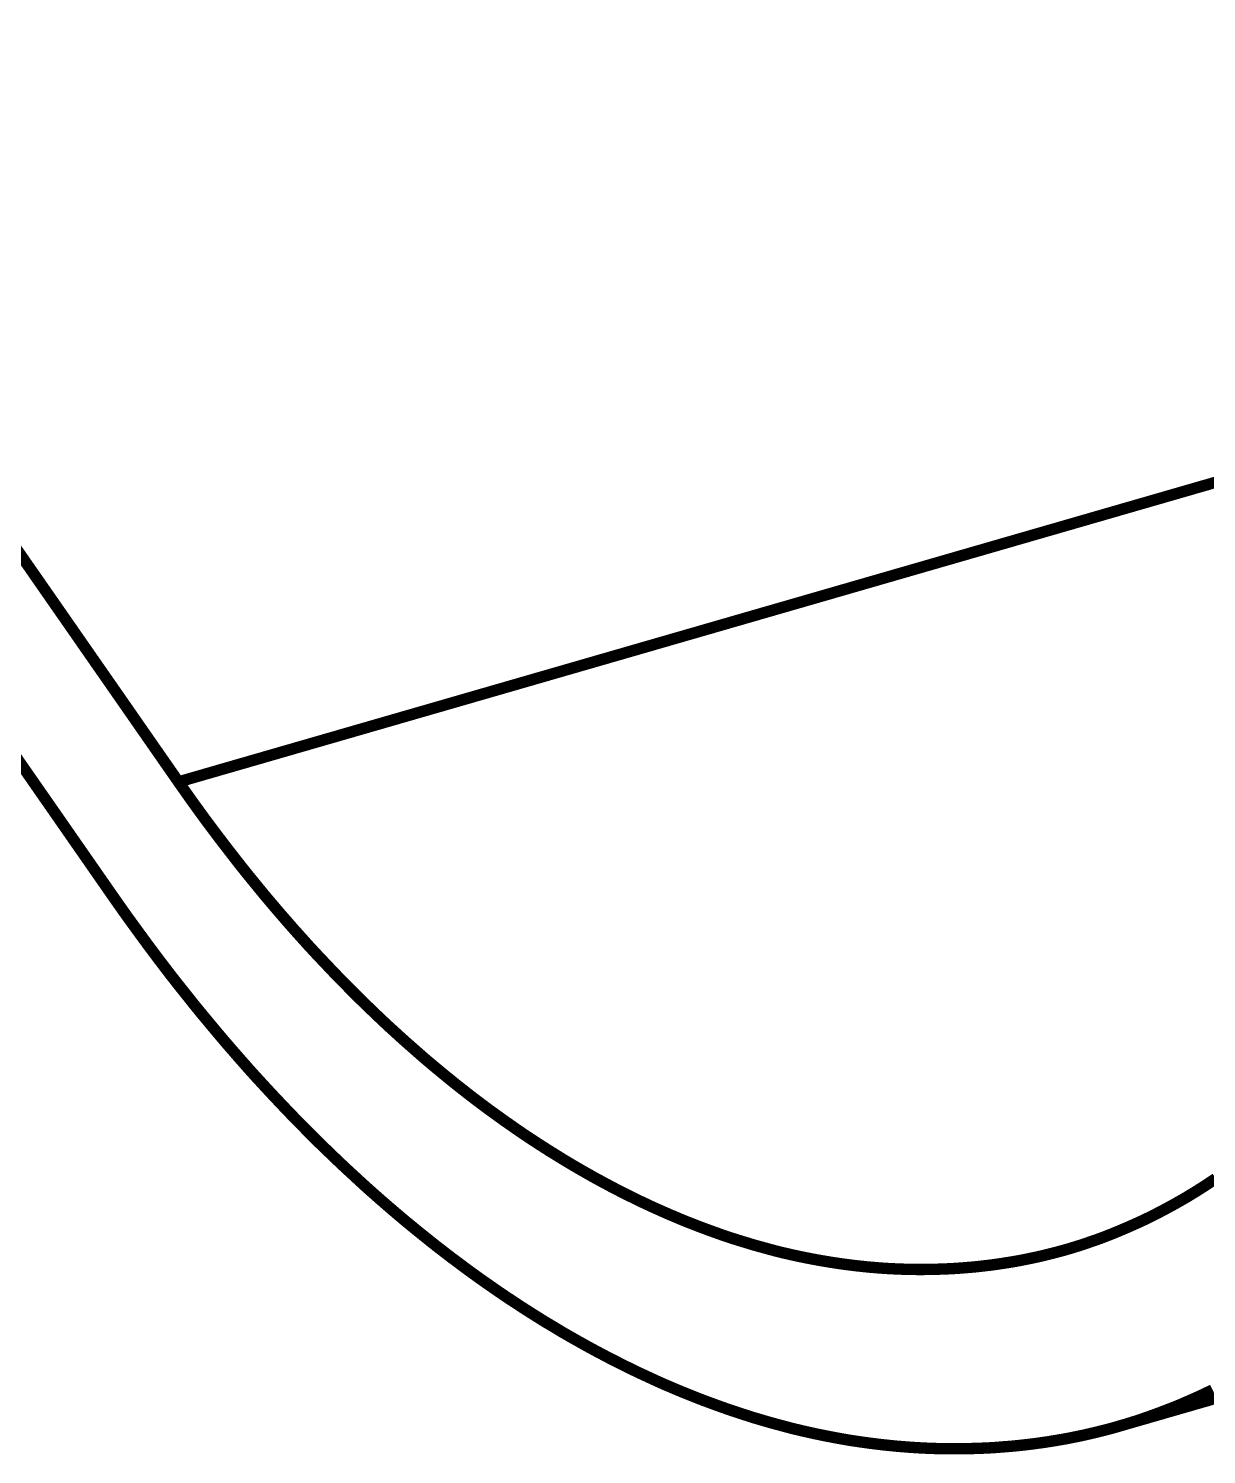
# Model space of a CAD drawing. Header units: millimetres. Extents: x 235 to 830, y 272 to 692.
# Drawn here: x 590.13 to 591.443, y 376.126 to 377.716 of the extents above; entities that cross this region are included whole.
import ezdxf

# ---------------------------------------------------------------- set-up
doc = ezdxf.new("R2010")
doc.units = ezdxf.units.MM
doc.layers.add('Mechanical1', color=6, linetype='Continuous')

msp = doc.modelspace()

# ---------------------------------------------------------------- linework, layer by layer
at = {"layer": 'Mechanical1', "const_width": 0.0127}
for points in [[(569.7155, 406.4727), (590.2975, 376.876)], [(569.6391, 406.3501), (590.2244, 376.7486)], [(590.2975, 376.876), (598.3397, 379.1994)], [(590.2975, 376.876), (590.3016, 376.8702)], [(590.3016, 376.8702), (590.3084, 376.8605)], [(590.3084, 376.8605), (590.3153, 376.8508)], [(590.3153, 376.8508), (590.3223, 376.8412)], [(590.3223, 376.8412), (590.3293, 376.8316)], [(590.3293, 376.8316), (590.3364, 376.8221)], [(590.3364, 376.8221), (590.3436, 376.8126)], [(590.3436, 376.8126), (590.3508, 376.8032)], [(590.3508, 376.8032), (590.3581, 376.7938)], [(590.3581, 376.7938), (590.3654, 376.7844)], [(590.3654, 376.7844), (590.3728, 376.7751)], [(590.3728, 376.7751), (590.3803, 376.7659)], [(590.3803, 376.7659), (590.3878, 376.7567)], [(590.3878, 376.7567), (590.3954, 376.7475)], [(590.2244, 376.7486), (590.2329, 376.7365)], [(590.2329, 376.7365), (590.2407, 376.7255)], [(590.3954, 376.7475), (590.4031, 376.7384)], [(590.4031, 376.7384), (590.4108, 376.7294)], [(590.2407, 376.7255), (590.2486, 376.7146)], [(590.4108, 376.7294), (590.4186, 376.7204)], [(590.4186, 376.7204), (590.4264, 376.7115)], [(590.2486, 376.7146), (590.2565, 376.7038)], [(590.2565, 376.7038), (590.2645, 376.6929)], [(590.4264, 376.7115), (590.4344, 376.7026)], [(590.4344, 376.7026), (590.4431, 376.6929)], [(590.2645, 376.6929), (590.2726, 376.6821)], [(590.4431, 376.6929), (590.452, 376.6833)], [(590.2726, 376.6821), (590.2807, 376.6714)], [(590.2807, 376.6714), (590.2889, 376.6607)], [(590.452, 376.6833), (590.461, 376.6738)], [(590.461, 376.6738), (590.47, 376.6643)], [(590.2889, 376.6607), (590.2972, 376.6501)], [(590.47, 376.6643), (590.4791, 376.6549)], [(590.4791, 376.6549), (590.4883, 376.6456)], [(590.2972, 376.6501), (590.3056, 376.6396)], [(590.3056, 376.6396), (590.314, 376.629)], [(590.4883, 376.6456), (590.4975, 376.6363)], [(590.314, 376.629), (590.3225, 376.6186)], [(590.4975, 376.6363), (590.5069, 376.6272)], [(590.5069, 376.6272), (590.5163, 376.6181)], [(590.3225, 376.6186), (590.3311, 376.6082)], [(590.3311, 376.6082), (590.3397, 376.5979)], [(590.5163, 376.6181), (590.5258, 376.6091)], [(590.5258, 376.6091), (590.5319, 376.6034)], [(590.3397, 376.5979), (590.3484, 376.5876)], [(590.5319, 376.6034), (590.5381, 376.5978)], [(590.5381, 376.5978), (590.5442, 376.5922)], [(590.5442, 376.5922), (590.5504, 376.5866)], [(590.3484, 376.5876), (590.3572, 376.5774)], [(590.3572, 376.5774), (590.3661, 376.5672)], [(590.5504, 376.5866), (590.5567, 376.5811)], [(590.5567, 376.5811), (590.5629, 376.5756)], [(590.5629, 376.5756), (590.5692, 376.5701)], [(590.3661, 376.5672), (590.375, 376.5571)], [(590.5692, 376.5701), (590.5755, 376.5647)], [(590.5755, 376.5647), (590.5819, 376.5593)], [(590.5819, 376.5593), (590.5883, 376.554)], [(590.375, 376.5571), (590.384, 376.5471)], [(590.384, 376.5471), (590.3931, 376.5372)], [(590.5883, 376.554), (590.5947, 376.5487)], [(590.5947, 376.5487), (590.6012, 376.5434)], [(590.6012, 376.5434), (590.6077, 376.5382)], [(590.3931, 376.5372), (590.4032, 376.5263)], [(590.6077, 376.5382), (590.6143, 376.533)], [(590.6143, 376.533), (590.6208, 376.5279)], [(590.6208, 376.5279), (590.6274, 376.5228)], [(591.3455, 376.1579), (592.6713, 376.5409)], [(590.4032, 376.5263), (590.4134, 376.5155)], [(590.4134, 376.5155), (590.4236, 376.5048)], [(590.6274, 376.5228), (590.6341, 376.5178)], [(590.6341, 376.5178), (590.6407, 376.5128)], [(590.6407, 376.5128), (590.6474, 376.5079)], [(590.4236, 376.5048), (590.434, 376.4942)], [(590.6474, 376.5079), (590.6542, 376.503)], [(590.6542, 376.503), (590.661, 376.4981)], [(590.661, 376.4981), (590.6678, 376.4934)], [(590.434, 376.4942), (590.4444, 376.4836)], [(590.4444, 376.4836), (590.4549, 376.4732)], [(590.6678, 376.4934), (590.6746, 376.4886)], [(590.6746, 376.4886), (590.6815, 376.4839)], [(590.6815, 376.4839), (590.6884, 376.4793)], [(590.4549, 376.4732), (590.4656, 376.4629)], [(590.6884, 376.4793), (590.6954, 376.4747)], [(590.6954, 376.4747), (590.7034, 376.4695)], [(590.7034, 376.4695), (590.7114, 376.4644)], [(590.7114, 376.4644), (590.7195, 376.4594)], [(590.4656, 376.4629), (590.4763, 376.4526)], [(590.4763, 376.4526), (590.4861, 376.4434)], [(590.7195, 376.4594), (590.7276, 376.4544)], [(590.7276, 376.4544), (590.7358, 376.4495)], [(590.7358, 376.4495), (590.744, 376.4447)], [(590.4861, 376.4434), (590.4931, 376.437)], [(590.4931, 376.437), (590.5, 376.4306)], [(590.744, 376.4447), (590.7522, 376.44)], [(590.7522, 376.44), (590.7605, 376.4353)], [(590.7605, 376.4353), (590.7699, 376.4302)], [(590.5, 376.4306), (590.507, 376.4242)], [(590.507, 376.4242), (590.5141, 376.4179)], [(590.5141, 376.4179), (590.5211, 376.4117)], [(590.7699, 376.4302), (590.7794, 376.4251)], [(590.7794, 376.4251), (590.7857, 376.4218)], [(590.7857, 376.4218), (590.7921, 376.4185)], [(590.7921, 376.4185), (590.7985, 376.4153)], [(590.5211, 376.4117), (590.5282, 376.4055)], [(590.5282, 376.4055), (590.5354, 376.3993)], [(590.7985, 376.4153), (590.8049, 376.4122)], [(590.8049, 376.4122), (590.8113, 376.409)], [(590.8113, 376.409), (590.8178, 376.406)], [(590.8178, 376.406), (590.8243, 376.4029)], [(590.8243, 376.4029), (590.8308, 376.4)], [(590.5354, 376.3993), (590.5426, 376.3932)], [(590.5426, 376.3932), (590.5498, 376.3871)], [(590.5498, 376.3871), (590.5571, 376.3811)], [(590.8308, 376.4), (590.8373, 376.3971)], [(590.8373, 376.3971), (590.8439, 376.3942)], [(590.8439, 376.3942), (590.8505, 376.3914)], [(590.8505, 376.3914), (590.8571, 376.3886)], [(590.8571, 376.3886), (590.8637, 376.3859)], [(590.8637, 376.3859), (590.8704, 376.3833)], [(590.5571, 376.3811), (590.5644, 376.3751)], [(590.5644, 376.3751), (590.5718, 376.3692)], [(590.5718, 376.3692), (590.5791, 376.3633)], [(590.8704, 376.3833), (590.877, 376.3807)], [(590.877, 376.3807), (590.8837, 376.3782)], [(590.8837, 376.3782), (590.8905, 376.3757)], [(590.8905, 376.3757), (590.8972, 376.3733)], [(590.8972, 376.3733), (590.9039, 376.3709)], [(590.9039, 376.3709), (590.9107, 376.3686)], [(590.9107, 376.3686), (590.9175, 376.3664)], [(590.5791, 376.3633), (590.5866, 376.3574)], [(590.5866, 376.3574), (590.594, 376.3517)], [(590.9175, 376.3664), (590.9243, 376.3643)], [(590.9243, 376.3643), (590.9312, 376.3622)], [(590.9312, 376.3622), (590.938, 376.3601)], [(590.938, 376.3601), (590.9449, 376.3582)], [(590.9449, 376.3582), (590.9518, 376.3563)], [(590.9518, 376.3563), (590.9587, 376.3544)], [(590.9587, 376.3544), (590.9656, 376.3526)], [(590.9656, 376.3526), (590.9726, 376.3509)], [(591.2869, 376.3548), (591.294, 376.3569)], [(590.594, 376.3517), (590.6015, 376.3459)], [(590.6015, 376.3459), (590.6091, 376.3403)], [(590.6091, 376.3403), (590.6166, 376.3346)], [(590.9726, 376.3509), (590.9796, 376.3493)], [(590.9796, 376.3493), (590.9877, 376.3475)], [(590.9877, 376.3475), (590.9959, 376.3458)], [(590.9959, 376.3458), (591.0041, 376.3442)], [(591.0041, 376.3442), (591.0123, 376.3427)], [(591.0123, 376.3427), (591.0205, 376.3413)], [(591.0205, 376.3413), (591.0288, 376.34)], [(591.0288, 376.34), (591.0382, 376.3386)], [(591.2066, 376.338), (591.216, 376.3394)], [(591.216, 376.3394), (591.2255, 376.3409)], [(591.2255, 376.3409), (591.2348, 376.3425)], [(591.2348, 376.3425), (591.2442, 376.3444)], [(591.2442, 376.3444), (591.2535, 376.3463)], [(591.2535, 376.3463), (591.2616, 376.3482)], [(591.2616, 376.3482), (591.2697, 376.3502)], [(591.2697, 376.3502), (591.2778, 376.3523)], [(590.6166, 376.3346), (590.6243, 376.329)], [(590.6243, 376.329), (590.6319, 376.3235)], [(590.6319, 376.3235), (590.6396, 376.3181)], [(590.6396, 376.3181), (590.6473, 376.3127)], [(590.6473, 376.3127), (590.6551, 376.3073)], [(590.6551, 376.3073), (590.6629, 376.302)], [(590.6629, 376.302), (590.6708, 376.2968)], [(590.6708, 376.2968), (590.6787, 376.2916)], [(590.6787, 376.2916), (590.6877, 376.2858)], [(590.6877, 376.2858), (590.6969, 376.28)], [(590.6969, 376.28), (590.706, 376.2743)], [(590.706, 376.2743), (590.7153, 376.2688)], [(590.7153, 376.2688), (590.7245, 376.2632)], [(590.7245, 376.2632), (590.7339, 376.2578)], [(590.7339, 376.2578), (590.7432, 376.2525)], [(590.7432, 376.2525), (590.7527, 376.2472)], [(590.7527, 376.2472), (590.7634, 376.2414)], [(590.7634, 376.2414), (590.7729, 376.2364)], [(590.7729, 376.2364), (590.7801, 376.2326)], [(590.7801, 376.2326), (590.7873, 376.229)], [(590.7873, 376.229), (590.7946, 376.2253)], [(590.7946, 376.2253), (590.8018, 376.2218)], [(590.8018, 376.2218), (590.8091, 376.2182)], [(590.8091, 376.2182), (590.8165, 376.2148)], [(590.8165, 376.2148), (590.8238, 376.2114)], [(590.8238, 376.2114), (590.8312, 376.208)], [(590.8312, 376.208), (590.8386, 376.2047)], [(590.8386, 376.2047), (590.8461, 376.2015)], [(590.8461, 376.2015), (590.8536, 376.1983)], [(590.8536, 376.1983), (590.8611, 376.1952)], [(590.8611, 376.1952), (590.8686, 376.1922)], [(590.8686, 376.1922), (590.8761, 376.1892)], [(590.8761, 376.1892), (590.8837, 376.1863)], [(590.8837, 376.1863), (590.8913, 376.1835)], [(590.8913, 376.1835), (590.8989, 376.1807)], [(590.8989, 376.1807), (590.9065, 376.178)], [(590.9065, 376.178), (590.9142, 376.1753)], [(590.9142, 376.1753), (590.9219, 376.1728)], [(590.9219, 376.1728), (590.9296, 376.1703)], [(590.9296, 376.1703), (590.9373, 376.1678)], [(590.9373, 376.1678), (590.9451, 376.1655)], [(590.9451, 376.1655), (590.9529, 376.1632)], [(590.9529, 376.1632), (590.9607, 376.161)], [(590.9607, 376.161), (590.9685, 376.1589)], [(590.9685, 376.1589), (590.9763, 376.1568)], [(590.9763, 376.1568), (590.9842, 376.1548)], [(590.9842, 376.1548), (590.9921, 376.1529)], [(590.9921, 376.1529), (591, 376.1511)], [(591, 376.1511), (591.0092, 376.1491)], [(591.0092, 376.1491), (591.0185, 376.1472)], [(591.0185, 376.1472), (591.0278, 376.1454)], [(591.2959, 376.1458), (591.3052, 376.1477)], [(591.3052, 376.1477), (591.3144, 376.1498)], [(591.3144, 376.1498), (591.3235, 376.152)], [(591.3235, 376.152), (591.3327, 376.1543)], [(591.3327, 376.1543), (591.3418, 376.1568)], [(591.3418, 376.1568), (591.3456, 376.1579)], [(591.0278, 376.1454), (591.0371, 376.1437)], [(591.0371, 376.1437), (591.0464, 376.1421)], [(591.0464, 376.1421), (591.0558, 376.1407)], [(591.0558, 376.1407), (591.0679, 376.139)], [(591.2533, 376.1387), (591.264, 376.1402)], [(591.264, 376.1402), (591.2747, 376.1419)], [(591.2747, 376.1419), (591.2853, 376.1437)], [(591.2853, 376.1437), (591.2959, 376.1458)]]:
    msp.add_lwpolyline(points, dxfattribs=at)
at = {"layer": 'Mechanical1', "const_width": 0.00635}
for points in [[(590.2943, 376.876, 1), (590.3007, 376.876, 1)], [(590.2943, 376.876, 1), (590.3007, 376.876, 1)], [(590.2943, 376.876, 1), (590.3007, 376.876, 1)], [(590.2984, 376.8702, 1), (590.3048, 376.8702, 1)], [(590.2984, 376.8702, 1), (590.3048, 376.8702, 1)], [(590.3053, 376.8605, 1), (590.3116, 376.8605, 1)], [(590.3053, 376.8605, 1), (590.3116, 376.8605, 1)], [(590.3122, 376.8508, 1), (590.3185, 376.8508, 1)], [(590.3122, 376.8508, 1), (590.3185, 376.8508, 1)], [(590.3191, 376.8412, 1), (590.3255, 376.8412, 1)], [(590.3191, 376.8412, 1), (590.3255, 376.8412, 1)], [(590.3262, 376.8316, 1), (590.3325, 376.8316, 1)], [(590.3262, 376.8316, 1), (590.3325, 376.8316, 1)], [(590.3333, 376.8221, 1), (590.3396, 376.8221, 1)], [(590.3333, 376.8221, 1), (590.3396, 376.8221, 1)], [(590.3404, 376.8126, 1), (590.3468, 376.8126, 1)], [(590.3404, 376.8126, 1), (590.3468, 376.8126, 1)], [(590.3476, 376.8032, 1), (590.354, 376.8032, 1)], [(590.3476, 376.8032, 1), (590.354, 376.8032, 1)], [(590.3549, 376.7938, 1), (590.3612, 376.7938, 1)], [(590.3549, 376.7938, 1), (590.3612, 376.7938, 1)], [(590.3622, 376.7844, 1), (590.3686, 376.7844, 1)], [(590.3622, 376.7844, 1), (590.3686, 376.7844, 1)], [(590.3696, 376.7751, 1), (590.376, 376.7751, 1)], [(590.3696, 376.7751, 1), (590.376, 376.7751, 1)], [(590.3771, 376.7659, 1), (590.3835, 376.7659, 1)], [(590.3771, 376.7659, 1), (590.3835, 376.7659, 1)], [(590.3846, 376.7567, 1), (590.391, 376.7567, 1)], [(590.3846, 376.7567, 1), (590.391, 376.7567, 1)], [(590.2213, 376.7486, 1), (590.2276, 376.7486, 1)], [(590.2213, 376.7486, 1), (590.2276, 376.7486, 1)], [(590.2298, 376.7365, 1), (590.2361, 376.7365, 1)], [(590.2298, 376.7365, 1), (590.2361, 376.7365, 1)], [(590.3922, 376.7475, 1), (590.3986, 376.7475, 1)], [(590.3922, 376.7475, 1), (590.3986, 376.7475, 1)], [(590.3999, 376.7384, 1), (590.4062, 376.7384, 1)], [(590.3999, 376.7384, 1), (590.4062, 376.7384, 1)], [(590.2375, 376.7255, 1), (590.2439, 376.7255, 1)], [(590.2375, 376.7255, 1), (590.2439, 376.7255, 1)], [(590.4076, 376.7294, 1), (590.414, 376.7294, 1)], [(590.4076, 376.7294, 1), (590.414, 376.7294, 1)], [(590.4154, 376.7204, 1), (590.4218, 376.7204, 1)], [(590.4154, 376.7204, 1), (590.4218, 376.7204, 1)], [(590.2454, 376.7146, 1), (590.2518, 376.7146, 1)], [(590.2454, 376.7146, 1), (590.2518, 376.7146, 1)], [(590.2533, 376.7038, 1), (590.2597, 376.7038, 1)], [(590.2533, 376.7038, 1), (590.2597, 376.7038, 1)], [(590.4233, 376.7115, 1), (590.4296, 376.7115, 1)], [(590.4233, 376.7115, 1), (590.4296, 376.7115, 1)], [(590.4312, 376.7026, 1), (590.4375, 376.7026, 1)], [(590.4312, 376.7026, 1), (590.4375, 376.7026, 1)], [(590.2613, 376.6929, 1), (590.2677, 376.6929, 1)], [(590.2613, 376.6929, 1), (590.2677, 376.6929, 1)], [(590.44, 376.6929, 1), (590.4463, 376.6929, 1)], [(590.44, 376.6929, 1), (590.4463, 376.6929, 1)], [(590.2694, 376.6821, 1), (590.2757, 376.6821, 1)], [(590.2694, 376.6821, 1), (590.2757, 376.6821, 1)], [(590.2775, 376.6714, 1), (590.2839, 376.6714, 1)], [(590.2775, 376.6714, 1), (590.2839, 376.6714, 1)], [(590.4488, 376.6833, 1), (590.4552, 376.6833, 1)], [(590.4488, 376.6833, 1), (590.4552, 376.6833, 1)], [(590.4578, 376.6738, 1), (590.4641, 376.6738, 1)], [(590.4578, 376.6738, 1), (590.4641, 376.6738, 1)], [(590.2857, 376.6607, 1), (590.2921, 376.6607, 1)], [(590.2857, 376.6607, 1), (590.2921, 376.6607, 1)], [(590.4668, 376.6643, 1), (590.4732, 376.6643, 1)], [(590.4668, 376.6643, 1), (590.4732, 376.6643, 1)], [(590.4759, 376.6549, 1), (590.4823, 376.6549, 1)], [(590.4759, 376.6549, 1), (590.4823, 376.6549, 1)], [(590.294, 376.6501, 1), (590.3004, 376.6501, 1)], [(590.294, 376.6501, 1), (590.3004, 376.6501, 1)], [(590.3024, 376.6396, 1), (590.3087, 376.6396, 1)], [(590.3024, 376.6396, 1), (590.3087, 376.6396, 1)], [(590.4851, 376.6456, 1), (590.4914, 376.6456, 1)], [(590.4851, 376.6456, 1), (590.4914, 376.6456, 1)], [(590.3108, 376.629, 1), (590.3172, 376.629, 1)], [(590.3108, 376.629, 1), (590.3172, 376.629, 1)], [(590.4944, 376.6363, 1), (590.5007, 376.6363, 1)], [(590.4944, 376.6363, 1), (590.5007, 376.6363, 1)], [(590.5037, 376.6272, 1), (590.5101, 376.6272, 1)], [(590.5037, 376.6272, 1), (590.5101, 376.6272, 1)], [(590.3193, 376.6186, 1), (590.3257, 376.6186, 1)], [(590.3193, 376.6186, 1), (590.3257, 376.6186, 1)], [(590.3279, 376.6082, 1), (590.3342, 376.6082, 1)], [(590.3279, 376.6082, 1), (590.3342, 376.6082, 1)], [(590.5131, 376.6181, 1), (590.5195, 376.6181, 1)], [(590.5131, 376.6181, 1), (590.5195, 376.6181, 1)], [(590.5227, 376.6091, 1), (590.529, 376.6091, 1)], [(590.5227, 376.6091, 1), (590.529, 376.6091, 1)], [(590.3365, 376.5979, 1), (590.3429, 376.5979, 1)], [(590.3365, 376.5979, 1), (590.3429, 376.5979, 1)], [(590.5288, 376.6034, 1), (590.5351, 376.6034, 1)], [(590.5288, 376.6034, 1), (590.5351, 376.6034, 1)], [(590.5349, 376.5978, 1), (590.5412, 376.5978, 1)], [(590.5349, 376.5978, 1), (590.5412, 376.5978, 1)], [(590.5411, 376.5922, 1), (590.5474, 376.5922, 1)], [(590.5411, 376.5922, 1), (590.5474, 376.5922, 1)], [(590.3452, 376.5876, 1), (590.3516, 376.5876, 1)], [(590.3452, 376.5876, 1), (590.3516, 376.5876, 1)], [(590.354, 376.5774, 1), (590.3604, 376.5774, 1)], [(590.354, 376.5774, 1), (590.3604, 376.5774, 1)], [(590.5472, 376.5866, 1), (590.5536, 376.5866, 1)], [(590.5472, 376.5866, 1), (590.5536, 376.5866, 1)], [(590.5535, 376.5811, 1), (590.5598, 376.5811, 1)], [(590.5535, 376.5811, 1), (590.5598, 376.5811, 1)], [(590.5597, 376.5756, 1), (590.5661, 376.5756, 1)], [(590.5597, 376.5756, 1), (590.5661, 376.5756, 1)], [(590.3629, 376.5672, 1), (590.3692, 376.5672, 1)], [(590.3629, 376.5672, 1), (590.3692, 376.5672, 1)], [(590.566, 376.5701, 1), (590.5724, 376.5701, 1)], [(590.566, 376.5701, 1), (590.5724, 376.5701, 1)], [(590.5724, 376.5647, 1), (590.5787, 376.5647, 1)], [(590.5724, 376.5647, 1), (590.5787, 376.5647, 1)], [(590.5787, 376.5593, 1), (590.5851, 376.5593, 1)], [(590.5787, 376.5593, 1), (590.5851, 376.5593, 1)], [(590.3718, 376.5571, 1), (590.3782, 376.5571, 1)], [(590.3718, 376.5571, 1), (590.3782, 376.5571, 1)], [(590.3808, 376.5471, 1), (590.3872, 376.5471, 1)], [(590.3808, 376.5471, 1), (590.3872, 376.5471, 1)], [(590.5851, 376.554, 1), (590.5915, 376.554, 1)], [(590.5851, 376.554, 1), (590.5915, 376.554, 1)], [(590.5916, 376.5487, 1), (590.5979, 376.5487, 1)], [(590.5916, 376.5487, 1), (590.5979, 376.5487, 1)], [(590.598, 376.5434, 1), (590.6044, 376.5434, 1)], [(590.598, 376.5434, 1), (590.6044, 376.5434, 1)], [(590.3899, 376.5372, 1), (590.3963, 376.5372, 1)], [(590.3899, 376.5372, 1), (590.3963, 376.5372, 1)], [(590.6045, 376.5382, 1), (590.6109, 376.5382, 1)], [(590.6045, 376.5382, 1), (590.6109, 376.5382, 1)], [(590.6111, 376.533, 1), (590.6174, 376.533, 1)], [(590.6111, 376.533, 1), (590.6174, 376.533, 1)], [(590.6177, 376.5279, 1), (590.624, 376.5279, 1)], [(590.6177, 376.5279, 1), (590.624, 376.5279, 1)], [(590.4, 376.5263, 1), (590.4064, 376.5263, 1)], [(590.4, 376.5263, 1), (590.4064, 376.5263, 1)], [(590.4102, 376.5155, 1), (590.4165, 376.5155, 1)], [(590.4102, 376.5155, 1), (590.4165, 376.5155, 1)], [(590.6243, 376.5228, 1), (590.6306, 376.5228, 1)], [(590.6243, 376.5228, 1), (590.6306, 376.5228, 1)], [(590.6309, 376.5178, 1), (590.6372, 376.5178, 1)], [(590.6309, 376.5178, 1), (590.6372, 376.5178, 1)], [(590.6376, 376.5128, 1), (590.6439, 376.5128, 1)], [(590.6376, 376.5128, 1), (590.6439, 376.5128, 1)], [(590.4204, 376.5048, 1), (590.4268, 376.5048, 1)], [(590.4204, 376.5048, 1), (590.4268, 376.5048, 1)], [(590.6443, 376.5079, 1), (590.6506, 376.5079, 1)], [(590.6443, 376.5079, 1), (590.6506, 376.5079, 1)], [(590.651, 376.503, 1), (590.6574, 376.503, 1)], [(590.651, 376.503, 1), (590.6574, 376.503, 1)], [(590.6578, 376.4981, 1), (590.6641, 376.4981, 1)], [(590.6578, 376.4981, 1), (590.6641, 376.4981, 1)], [(590.4308, 376.4942, 1), (590.4371, 376.4942, 1)], [(590.4308, 376.4942, 1), (590.4371, 376.4942, 1)], [(590.4412, 376.4836, 1), (590.4476, 376.4836, 1)], [(590.4412, 376.4836, 1), (590.4476, 376.4836, 1)], [(590.6646, 376.4934, 1), (590.671, 376.4934, 1)], [(590.6646, 376.4934, 1), (590.671, 376.4934, 1)], [(590.6714, 376.4886, 1), (590.6778, 376.4886, 1)], [(590.6714, 376.4886, 1), (590.6778, 376.4886, 1)], [(590.6783, 376.4839, 1), (590.6847, 376.4839, 1)], [(590.6783, 376.4839, 1), (590.6847, 376.4839, 1)], [(590.4518, 376.4732, 1), (590.4581, 376.4732, 1)], [(590.4518, 376.4732, 1), (590.4581, 376.4732, 1)], [(590.6852, 376.4793, 1), (590.6916, 376.4793, 1)], [(590.6852, 376.4793, 1), (590.6916, 376.4793, 1)], [(590.6922, 376.4747, 1), (590.6985, 376.4747, 1)], [(590.6922, 376.4747, 1), (590.6985, 376.4747, 1)], [(590.7002, 376.4695, 1), (590.7065, 376.4695, 1)], [(590.7002, 376.4695, 1), (590.7065, 376.4695, 1)], [(590.7082, 376.4644, 1), (590.7146, 376.4644, 1)], [(590.7082, 376.4644, 1), (590.7146, 376.4644, 1)], [(590.4624, 376.4629, 1), (590.4688, 376.4629, 1)], [(590.4624, 376.4629, 1), (590.4688, 376.4629, 1)], [(590.4731, 376.4526, 1), (590.4795, 376.4526, 1)], [(590.4731, 376.4526, 1), (590.4795, 376.4526, 1)], [(590.7163, 376.4594, 1), (590.7226, 376.4594, 1)], [(590.7163, 376.4594, 1), (590.7226, 376.4594, 1)], [(590.7244, 376.4544, 1), (590.7308, 376.4544, 1)], [(590.7244, 376.4544, 1), (590.7308, 376.4544, 1)], [(590.7326, 376.4495, 1), (590.7389, 376.4495, 1)], [(590.7326, 376.4495, 1), (590.7389, 376.4495, 1)], [(590.483, 376.4434, 1), (590.4893, 376.4434, 1)], [(590.483, 376.4434, 1), (590.4893, 376.4434, 1)], [(590.4899, 376.437, 1), (590.4962, 376.437, 1)], [(590.4899, 376.437, 1), (590.4962, 376.437, 1)], [(590.7408, 376.4447, 1), (590.7471, 376.4447, 1)], [(590.7408, 376.4447, 1), (590.7471, 376.4447, 1)], [(590.7491, 376.44, 1), (590.7554, 376.44, 1)], [(590.7491, 376.44, 1), (590.7554, 376.44, 1)], [(590.7574, 376.4353, 1), (590.7637, 376.4353, 1)], [(590.7574, 376.4353, 1), (590.7637, 376.4353, 1)], [(590.4968, 376.4306, 1), (590.5032, 376.4306, 1)], [(590.4968, 376.4306, 1), (590.5032, 376.4306, 1)], [(590.5038, 376.4242, 1), (590.5102, 376.4242, 1)], [(590.5038, 376.4242, 1), (590.5102, 376.4242, 1)], [(590.5109, 376.4179, 1), (590.5172, 376.4179, 1)], [(590.5109, 376.4179, 1), (590.5172, 376.4179, 1)], [(590.7668, 376.4302, 1), (590.7731, 376.4302, 1)], [(590.7668, 376.4302, 1), (590.7731, 376.4302, 1)], [(590.7762, 376.4251, 1), (590.7826, 376.4251, 1)], [(590.7762, 376.4251, 1), (590.7826, 376.4251, 1)], [(590.7826, 376.4218, 1), (590.7889, 376.4218, 1)], [(590.7826, 376.4218, 1), (590.7889, 376.4218, 1)], [(590.7889, 376.4185, 1), (590.7953, 376.4185, 1)], [(590.7889, 376.4185, 1), (590.7953, 376.4185, 1)], [(590.518, 376.4117, 1), (590.5243, 376.4117, 1)], [(590.518, 376.4117, 1), (590.5243, 376.4117, 1)], [(590.5251, 376.4055, 1), (590.5314, 376.4055, 1)], [(590.5251, 376.4055, 1), (590.5314, 376.4055, 1)], [(590.7953, 376.4153, 1), (590.8017, 376.4153, 1)], [(590.7953, 376.4153, 1), (590.8017, 376.4153, 1)], [(590.8017, 376.4122, 1), (590.8081, 376.4122, 1)], [(590.8017, 376.4122, 1), (590.8081, 376.4122, 1)], [(590.8082, 376.409, 1), (590.8145, 376.409, 1)], [(590.8082, 376.409, 1), (590.8145, 376.409, 1)], [(590.8146, 376.406, 1), (590.821, 376.406, 1)], [(590.8146, 376.406, 1), (590.821, 376.406, 1)], [(590.8211, 376.4029, 1), (590.8275, 376.4029, 1)], [(590.8211, 376.4029, 1), (590.8275, 376.4029, 1)], [(591.3985, 376.4023, 1), (591.4049, 376.4023, 1)], [(591.3985, 376.4023, 1), (591.4049, 376.4023, 1)], [(591.4183, 376.4135, 1), (591.4246, 376.4135, 1)], [(591.4183, 376.4135, 1), (591.4246, 376.4135, 1)], [(590.5322, 376.3993, 1), (590.5386, 376.3993, 1)], [(590.5322, 376.3993, 1), (590.5386, 376.3993, 1)], [(590.5394, 376.3932, 1), (590.5458, 376.3932, 1)], [(590.5394, 376.3932, 1), (590.5458, 376.3932, 1)], [(590.5467, 376.3871, 1), (590.553, 376.3871, 1)], [(590.5467, 376.3871, 1), (590.553, 376.3871, 1)], [(590.8276, 376.4, 1), (590.834, 376.4, 1)], [(590.8276, 376.4, 1), (590.834, 376.4, 1)], [(590.8342, 376.3971, 1), (590.8405, 376.3971, 1)], [(590.8342, 376.3971, 1), (590.8405, 376.3971, 1)], [(590.8407, 376.3942, 1), (590.8471, 376.3942, 1)], [(590.8407, 376.3942, 1), (590.8471, 376.3942, 1)], [(590.8473, 376.3914, 1), (590.8537, 376.3914, 1)], [(590.8473, 376.3914, 1), (590.8537, 376.3914, 1)], [(590.8539, 376.3886, 1), (590.8603, 376.3886, 1)], [(590.8539, 376.3886, 1), (590.8603, 376.3886, 1)], [(590.8605, 376.3859, 1), (590.8669, 376.3859, 1)], [(590.8605, 376.3859, 1), (590.8669, 376.3859, 1)], [(591.3681, 376.3868, 1), (591.3744, 376.3868, 1)], [(591.3681, 376.3868, 1), (591.3744, 376.3868, 1)], [(591.3822, 376.3937, 1), (591.3885, 376.3937, 1)], [(591.3822, 376.3937, 1), (591.3885, 376.3937, 1)], [(590.5539, 376.3811, 1), (590.5603, 376.3811, 1)], [(590.5539, 376.3811, 1), (590.5603, 376.3811, 1)], [(590.5612, 376.3751, 1), (590.5676, 376.3751, 1)], [(590.5612, 376.3751, 1), (590.5676, 376.3751, 1)], [(590.5686, 376.3692, 1), (590.5749, 376.3692, 1)], [(590.5686, 376.3692, 1), (590.5749, 376.3692, 1)], [(590.8672, 376.3833, 1), (590.8735, 376.3833, 1)], [(590.8672, 376.3833, 1), (590.8735, 376.3833, 1)], [(590.8739, 376.3807, 1), (590.8802, 376.3807, 1)], [(590.8739, 376.3807, 1), (590.8802, 376.3807, 1)], [(590.8806, 376.3782, 1), (590.8869, 376.3782, 1)], [(590.8806, 376.3782, 1), (590.8869, 376.3782, 1)], [(590.8873, 376.3757, 1), (590.8936, 376.3757, 1)], [(590.8873, 376.3757, 1), (590.8936, 376.3757, 1)], [(590.894, 376.3733, 1), (590.9004, 376.3733, 1)], [(590.894, 376.3733, 1), (590.9004, 376.3733, 1)], [(590.9008, 376.3709, 1), (590.9071, 376.3709, 1)], [(590.9008, 376.3709, 1), (590.9071, 376.3709, 1)], [(590.9075, 376.3686, 1), (590.9139, 376.3686, 1)], [(590.9075, 376.3686, 1), (590.9139, 376.3686, 1)], [(591.3322, 376.3713, 1), (591.3385, 376.3713, 1)], [(591.3322, 376.3713, 1), (591.3385, 376.3713, 1)], [(591.3434, 376.3759, 1), (591.3497, 376.3759, 1)], [(591.3434, 376.3759, 1), (591.3497, 376.3759, 1)], [(591.3553, 376.381, 1), (591.3616, 376.381, 1)], [(591.3553, 376.381, 1), (591.3616, 376.381, 1)], [(590.576, 376.3633, 1), (590.5823, 376.3633, 1)], [(590.576, 376.3633, 1), (590.5823, 376.3633, 1)], [(590.5834, 376.3574, 1), (590.5897, 376.3574, 1)], [(590.5834, 376.3574, 1), (590.5897, 376.3574, 1)], [(590.9143, 376.3664, 1), (590.9207, 376.3664, 1)], [(590.9143, 376.3664, 1), (590.9207, 376.3664, 1)], [(590.9212, 376.3643, 1), (590.9275, 376.3643, 1)], [(590.9212, 376.3643, 1), (590.9275, 376.3643, 1)], [(590.928, 376.3622, 1), (590.9344, 376.3622, 1)], [(590.928, 376.3622, 1), (590.9344, 376.3622, 1)], [(590.9349, 376.3601, 1), (590.9412, 376.3601, 1)], [(590.9349, 376.3601, 1), (590.9412, 376.3601, 1)], [(590.9417, 376.3582, 1), (590.9481, 376.3582, 1)], [(590.9417, 376.3582, 1), (590.9481, 376.3582, 1)], [(590.9486, 376.3563, 1), (590.955, 376.3563, 1)], [(590.9486, 376.3563, 1), (590.955, 376.3563, 1)], [(590.9555, 376.3544, 1), (590.9619, 376.3544, 1)], [(590.9555, 376.3544, 1), (590.9619, 376.3544, 1)], [(590.9625, 376.3526, 1), (590.9688, 376.3526, 1)], [(590.9625, 376.3526, 1), (590.9688, 376.3526, 1)], [(591.2837, 376.3548, 1), (591.2901, 376.3548, 1)], [(591.2837, 376.3548, 1), (591.2901, 376.3548, 1)], [(591.2908, 376.3569, 1), (591.2972, 376.3569, 1)], [(591.2908, 376.3569, 1), (591.2972, 376.3569, 1)], [(591.3009, 376.3601, 1), (591.3072, 376.3601, 1)], [(591.3009, 376.3601, 1), (591.3072, 376.3601, 1)], [(591.3109, 376.3635, 1), (591.3172, 376.3635, 1)], [(591.3109, 376.3635, 1), (591.3172, 376.3635, 1)], [(591.3212, 376.3671, 1), (591.3275, 376.3671, 1)], [(591.3212, 376.3671, 1), (591.3275, 376.3671, 1)], [(590.5908, 376.3517, 1), (590.5972, 376.3517, 1)], [(590.5908, 376.3517, 1), (590.5972, 376.3517, 1)], [(590.5983, 376.3459, 1), (590.6047, 376.3459, 1)], [(590.5983, 376.3459, 1), (590.6047, 376.3459, 1)], [(590.6059, 376.3403, 1), (590.6122, 376.3403, 1)], [(590.6059, 376.3403, 1), (590.6122, 376.3403, 1)], [(590.9694, 376.3509, 1), (590.9758, 376.3509, 1)], [(590.9694, 376.3509, 1), (590.9758, 376.3509, 1)], [(590.9764, 376.3493, 1), (590.9827, 376.3493, 1)], [(590.9764, 376.3493, 1), (590.9827, 376.3493, 1)], [(590.9845, 376.3475, 1), (590.9909, 376.3475, 1)], [(590.9845, 376.3475, 1), (590.9909, 376.3475, 1)], [(590.9927, 376.3458, 1), (590.9991, 376.3458, 1)], [(590.9927, 376.3458, 1), (590.9991, 376.3458, 1)], [(591.0009, 376.3442, 1), (591.0072, 376.3442, 1)], [(591.0009, 376.3442, 1), (591.0072, 376.3442, 1)], [(591.0091, 376.3427, 1), (591.0155, 376.3427, 1)], [(591.0091, 376.3427, 1), (591.0155, 376.3427, 1)], [(591.0173, 376.3413, 1), (591.0237, 376.3413, 1)], [(591.0173, 376.3413, 1), (591.0237, 376.3413, 1)], [(591.0256, 376.34, 1), (591.032, 376.34, 1)], [(591.0256, 376.34, 1), (591.032, 376.34, 1)], [(591.0351, 376.3386, 1), (591.0414, 376.3386, 1)], [(591.0351, 376.3386, 1), (591.0414, 376.3386, 1)], [(591.2034, 376.338, 1), (591.2098, 376.338, 1)], [(591.2034, 376.338, 1), (591.2098, 376.338, 1)], [(591.2129, 376.3394, 1), (591.2192, 376.3394, 1)], [(591.2129, 376.3394, 1), (591.2192, 376.3394, 1)], [(591.2223, 376.3409, 1), (591.2286, 376.3409, 1)], [(591.2223, 376.3409, 1), (591.2286, 376.3409, 1)], [(591.2317, 376.3425, 1), (591.238, 376.3425, 1)], [(591.2317, 376.3425, 1), (591.238, 376.3425, 1)], [(591.241, 376.3444, 1), (591.2474, 376.3444, 1)], [(591.241, 376.3444, 1), (591.2474, 376.3444, 1)], [(591.2503, 376.3463, 1), (591.2567, 376.3463, 1)], [(591.2503, 376.3463, 1), (591.2567, 376.3463, 1)], [(591.2585, 376.3482, 1), (591.2648, 376.3482, 1)], [(591.2585, 376.3482, 1), (591.2648, 376.3482, 1)], [(591.2665, 376.3502, 1), (591.2729, 376.3502, 1)], [(591.2665, 376.3502, 1), (591.2729, 376.3502, 1)], [(591.2746, 376.3523, 1), (591.2809, 376.3523, 1)], [(591.2746, 376.3523, 1), (591.2809, 376.3523, 1)], [(590.6135, 376.3346, 1), (590.6198, 376.3346, 1)], [(590.6135, 376.3346, 1), (590.6198, 376.3346, 1)], [(590.6211, 376.329, 1), (590.6274, 376.329, 1)], [(590.6211, 376.329, 1), (590.6274, 376.329, 1)], [(590.6287, 376.3235, 1), (590.6351, 376.3235, 1)], [(590.6287, 376.3235, 1), (590.6351, 376.3235, 1)], [(591.0767, 376.3342, 1), (591.0831, 376.3342, 1)], [(591.0767, 376.3342, 1), (591.0831, 376.3342, 1)], [(591.0995, 376.333, 1), (591.1058, 376.333, 1)], [(591.0995, 376.333, 1), (591.1058, 376.333, 1)], [(591.1175, 376.3326, 1), (591.1238, 376.3326, 1)], [(591.1175, 376.3326, 1), (591.1238, 376.3326, 1)], [(591.133, 376.3327, 1), (591.1394, 376.3327, 1)], [(591.133, 376.3327, 1), (591.1394, 376.3327, 1)], [(591.1462, 376.3331, 1), (591.1526, 376.3331, 1)], [(591.1462, 376.3331, 1), (591.1526, 376.3331, 1)], [(591.1594, 376.3337, 1), (591.1657, 376.3337, 1)], [(591.1594, 376.3337, 1), (591.1657, 376.3337, 1)], [(591.1713, 376.3346, 1), (591.1777, 376.3346, 1)], [(591.1713, 376.3346, 1), (591.1777, 376.3346, 1)], [(591.182, 376.3355, 1), (591.1884, 376.3355, 1)], [(591.182, 376.3355, 1), (591.1884, 376.3355, 1)], [(591.1927, 376.3367, 1), (591.1991, 376.3367, 1)], [(591.1927, 376.3367, 1), (591.1991, 376.3367, 1)], [(590.6364, 376.3181, 1), (590.6428, 376.3181, 1)], [(590.6364, 376.3181, 1), (590.6428, 376.3181, 1)], [(590.6442, 376.3127, 1), (590.6505, 376.3127, 1)], [(590.6442, 376.3127, 1), (590.6505, 376.3127, 1)], [(590.6519, 376.3073, 1), (590.6583, 376.3073, 1)], [(590.6519, 376.3073, 1), (590.6583, 376.3073, 1)], [(590.6598, 376.302, 1), (590.6661, 376.302, 1)], [(590.6598, 376.302, 1), (590.6661, 376.302, 1)], [(590.6676, 376.2968, 1), (590.674, 376.2968, 1)], [(590.6676, 376.2968, 1), (590.674, 376.2968, 1)], [(590.6755, 376.2916, 1), (590.6819, 376.2916, 1)], [(590.6755, 376.2916, 1), (590.6819, 376.2916, 1)], [(590.6846, 376.2858, 1), (590.6909, 376.2858, 1)], [(590.6846, 376.2858, 1), (590.6909, 376.2858, 1)], [(590.6937, 376.28, 1), (590.7, 376.28, 1)], [(590.6937, 376.28, 1), (590.7, 376.28, 1)], [(590.7029, 376.2743, 1), (590.7092, 376.2743, 1)], [(590.7029, 376.2743, 1), (590.7092, 376.2743, 1)], [(590.7121, 376.2688, 1), (590.7184, 376.2688, 1)], [(590.7121, 376.2688, 1), (590.7184, 376.2688, 1)], [(590.7214, 376.2632, 1), (590.7277, 376.2632, 1)], [(590.7214, 376.2632, 1), (590.7277, 376.2632, 1)], [(590.7307, 376.2578, 1), (590.737, 376.2578, 1)], [(590.7307, 376.2578, 1), (590.737, 376.2578, 1)], [(590.7401, 376.2525, 1), (590.7464, 376.2525, 1)], [(590.7401, 376.2525, 1), (590.7464, 376.2525, 1)], [(590.7495, 376.2472, 1), (590.7559, 376.2472, 1)], [(590.7495, 376.2472, 1), (590.7559, 376.2472, 1)], [(590.7602, 376.2414, 1), (590.7665, 376.2414, 1)], [(590.7602, 376.2414, 1), (590.7665, 376.2414, 1)], [(590.7697, 376.2364, 1), (590.7761, 376.2364, 1)], [(590.7697, 376.2364, 1), (590.7761, 376.2364, 1)], [(590.7769, 376.2326, 1), (590.7833, 376.2326, 1)], [(590.7769, 376.2326, 1), (590.7833, 376.2326, 1)], [(590.7841, 376.229, 1), (590.7905, 376.229, 1)], [(590.7841, 376.229, 1), (590.7905, 376.229, 1)], [(590.7914, 376.2253, 1), (590.7977, 376.2253, 1)], [(590.7914, 376.2253, 1), (590.7977, 376.2253, 1)], [(590.7987, 376.2218, 1), (590.805, 376.2218, 1)], [(590.7987, 376.2218, 1), (590.805, 376.2218, 1)], [(590.806, 376.2182, 1), (590.8123, 376.2182, 1)], [(590.806, 376.2182, 1), (590.8123, 376.2182, 1)], [(590.8133, 376.2148, 1), (590.8197, 376.2148, 1)], [(590.8133, 376.2148, 1), (590.8197, 376.2148, 1)], [(590.8207, 376.2114, 1), (590.827, 376.2114, 1)], [(590.8207, 376.2114, 1), (590.827, 376.2114, 1)], [(590.8281, 376.208, 1), (590.8344, 376.208, 1)], [(590.8281, 376.208, 1), (590.8344, 376.208, 1)], [(590.8355, 376.2047, 1), (590.8418, 376.2047, 1)], [(590.8355, 376.2047, 1), (590.8418, 376.2047, 1)], [(590.8429, 376.2015, 1), (590.8493, 376.2015, 1)], [(590.8429, 376.2015, 1), (590.8493, 376.2015, 1)], [(590.8504, 376.1983, 1), (590.8567, 376.1983, 1)], [(590.8504, 376.1983, 1), (590.8567, 376.1983, 1)], [(590.8579, 376.1952, 1), (590.8642, 376.1952, 1)], [(590.8579, 376.1952, 1), (590.8642, 376.1952, 1)], [(590.8654, 376.1922, 1), (590.8717, 376.1922, 1)], [(590.8654, 376.1922, 1), (590.8717, 376.1922, 1)], [(590.8729, 376.1892, 1), (590.8793, 376.1892, 1)], [(590.8729, 376.1892, 1), (590.8793, 376.1892, 1)], [(590.8805, 376.1863, 1), (590.8869, 376.1863, 1)], [(590.8805, 376.1863, 1), (590.8869, 376.1863, 1)], [(590.8881, 376.1835, 1), (590.8945, 376.1835, 1)], [(590.8881, 376.1835, 1), (590.8945, 376.1835, 1)], [(590.8957, 376.1807, 1), (590.9021, 376.1807, 1)], [(590.8957, 376.1807, 1), (590.9021, 376.1807, 1)], [(590.9034, 376.178, 1), (590.9097, 376.178, 1)], [(590.9034, 376.178, 1), (590.9097, 376.178, 1)], [(591.4084, 376.181, 1), (591.4148, 376.181, 1)], [(591.4084, 376.181, 1), (591.4148, 376.181, 1)], [(591.4204, 376.1862, 1), (591.4268, 376.1862, 1)], [(591.4204, 376.1862, 1), (591.4268, 376.1862, 1)], [(591.4332, 376.1919, 1), (591.4396, 376.1919, 1)], [(591.4332, 376.1919, 1), (591.4395, 376.1919, 1)], [(590.911, 376.1753, 1), (590.9174, 376.1753, 1)], [(590.911, 376.1753, 1), (590.9174, 376.1753, 1)], [(590.9187, 376.1728, 1), (590.9251, 376.1728, 1)], [(590.9187, 376.1728, 1), (590.9251, 376.1728, 1)], [(590.9264, 376.1703, 1), (590.9328, 376.1703, 1)], [(590.9264, 376.1703, 1), (590.9328, 376.1703, 1)], [(590.9342, 376.1678, 1), (590.9405, 376.1678, 1)], [(590.9342, 376.1678, 1), (590.9405, 376.1678, 1)], [(590.9419, 376.1655, 1), (590.9483, 376.1655, 1)], [(590.9419, 376.1655, 1), (590.9483, 376.1655, 1)], [(590.9497, 376.1632, 1), (590.956, 376.1632, 1)], [(590.9497, 376.1632, 1), (590.956, 376.1632, 1)], [(591.3641, 376.1646, 1), (591.3704, 376.1646, 1)], [(591.3641, 376.1646, 1), (591.3704, 376.1646, 1)], [(591.3746, 376.1682, 1), (591.3809, 376.1682, 1)], [(591.3746, 376.1682, 1), (591.3809, 376.1682, 1)], [(591.3855, 376.1721, 1), (591.3918, 376.1721, 1)], [(591.3855, 376.1721, 1), (591.3918, 376.1721, 1)], [(591.3967, 376.1764, 1), (591.4031, 376.1764, 1)], [(591.3967, 376.1764, 1), (591.4031, 376.1764, 1)], [(590.9575, 376.161, 1), (590.9638, 376.161, 1)], [(590.9575, 376.161, 1), (590.9638, 376.161, 1)], [(590.9653, 376.1589, 1), (590.9717, 376.1589, 1)], [(590.9653, 376.1589, 1), (590.9717, 376.1589, 1)], [(590.9732, 376.1568, 1), (590.9795, 376.1568, 1)], [(590.9732, 376.1568, 1), (590.9795, 376.1568, 1)], [(590.981, 376.1548, 1), (590.9874, 376.1548, 1)], [(590.981, 376.1548, 1), (590.9874, 376.1548, 1)], [(590.9889, 376.1529, 1), (590.9952, 376.1529, 1)], [(590.9889, 376.1529, 1), (590.9952, 376.1529, 1)], [(590.9968, 376.1511, 1), (591.0031, 376.1511, 1)], [(590.9968, 376.1511, 1), (591.0031, 376.1511, 1)], [(591.006, 376.1491, 1), (591.0124, 376.1491, 1)], [(591.006, 376.1491, 1), (591.0124, 376.1491, 1)], [(591.0153, 376.1472, 1), (591.0217, 376.1472, 1)], [(591.0153, 376.1472, 1), (591.0217, 376.1472, 1)], [(591.302, 376.1477, 1), (591.3083, 376.1477, 1)], [(591.302, 376.1477, 1), (591.3083, 376.1477, 1)], [(591.3112, 376.1498, 1), (591.3175, 376.1498, 1)], [(591.3112, 376.1498, 1), (591.3175, 376.1498, 1)], [(591.3204, 376.152, 1), (591.3267, 376.152, 1)], [(591.3204, 376.152, 1), (591.3267, 376.152, 1)], [(591.3295, 376.1543, 1), (591.3358, 376.1543, 1)], [(591.3295, 376.1543, 1), (591.3358, 376.1543, 1)], [(591.3386, 376.1568, 1), (591.3449, 376.1568, 1)], [(591.3386, 376.1568, 1), (591.3449, 376.1568, 1)], [(591.3424, 376.1579, 1), (591.3487, 376.1579, 1)], [(591.3425, 376.1579, 1), (591.3488, 376.1579, 1)], [(591.3425, 376.1579, 1), (591.3488, 376.1579, 1)], [(591.3535, 376.1612, 1), (591.3599, 376.1612, 1)], [(591.3535, 376.1612, 1), (591.3599, 376.1612, 1)], [(591.0246, 376.1454, 1), (591.031, 376.1454, 1)], [(591.0246, 376.1454, 1), (591.031, 376.1454, 1)], [(591.0339, 376.1437, 1), (591.0403, 376.1437, 1)], [(591.0339, 376.1437, 1), (591.0403, 376.1437, 1)], [(591.0433, 376.1421, 1), (591.0496, 376.1421, 1)], [(591.0433, 376.1421, 1), (591.0496, 376.1421, 1)], [(591.0526, 376.1407, 1), (591.059, 376.1407, 1)], [(591.0526, 376.1407, 1), (591.059, 376.1407, 1)], [(591.0647, 376.139, 1), (591.071, 376.139, 1)], [(591.0647, 376.139, 1), (591.0711, 376.139, 1)], [(591.1092, 376.1345, 1), (591.1156, 376.1345, 1)], [(591.1092, 376.1345, 1), (591.1156, 376.1345, 1)], [(591.1337, 376.1332, 1), (591.14, 376.1332, 1)], [(591.1337, 376.1332, 1), (591.14, 376.1332, 1)], [(591.154, 376.1328, 1), (591.1604, 376.1328, 1)], [(591.154, 376.1328, 1), (591.1604, 376.1328, 1)], [(591.1717, 376.1329, 1), (591.178, 376.1329, 1)], [(591.1717, 376.1329, 1), (591.178, 376.1329, 1)], [(591.1866, 376.1333, 1), (591.193, 376.1333, 1)], [(591.1866, 376.1333, 1), (591.193, 376.1333, 1)], [(591.2002, 376.1339, 1), (591.2065, 376.1339, 1)], [(591.2002, 376.1339, 1), (591.2065, 376.1339, 1)], [(591.2137, 376.1349, 1), (591.2201, 376.1349, 1)], [(591.2137, 376.1349, 1), (591.2201, 376.1349, 1)], [(591.2259, 376.1359, 1), (591.2322, 376.1359, 1)], [(591.2259, 376.1359, 1), (591.2322, 376.1359, 1)], [(591.238, 376.1372, 1), (591.2443, 376.1372, 1)], [(591.238, 376.1372, 1), (591.2443, 376.1372, 1)], [(591.2501, 376.1387, 1), (591.2564, 376.1387, 1)], [(591.2501, 376.1387, 1), (591.2564, 376.1387, 1)], [(591.2608, 376.1402, 1), (591.2672, 376.1402, 1)], [(591.2608, 376.1402, 1), (591.2672, 376.1402, 1)], [(591.2715, 376.1419, 1), (591.2778, 376.1419, 1)], [(591.2715, 376.1419, 1), (591.2778, 376.1419, 1)], [(591.2821, 376.1437, 1), (591.2885, 376.1437, 1)], [(591.2821, 376.1437, 1), (591.2885, 376.1437, 1)], [(591.2927, 376.1458, 1), (591.2991, 376.1458, 1)], [(591.2927, 376.1458, 1), (591.2991, 376.1458, 1)]]:
    msp.add_lwpolyline(points, format="xyb", close=True, dxfattribs=at)
at = {"layer": 'Mechanical1', "const_width": 0.0127}
for points in [[(591.4536, 376.434, -0.015618), (591.4215, 376.4135)], [(591.4017, 376.4023, -0.007725), (591.3854, 376.3937)], [(591.4215, 376.4135, -0.009439), (591.4017, 376.4023)], [(591.3713, 376.3868, -0.006031), (591.3584, 376.381)], [(591.3854, 376.3937, -0.006638), (591.3713, 376.3868)], [(591.3353, 376.3713, -0.00517), (591.3244, 376.3671)], [(591.3466, 376.3759, -0.005292), (591.3353, 376.3713)], [(591.3584, 376.381, -0.005581), (591.3466, 376.3759)], [(591.2869, 376.3548, -0.004449), (591.2778, 376.3523)], [(591.3041, 376.3601, -0.004786), (591.294, 376.3569)], [(591.3141, 376.3635, -0.004741), (591.3041, 376.3601)], [(591.3244, 376.3671, -0.004871), (591.3141, 376.3635)], [(591.0799, 376.3342, -0.016182), (591.0382, 376.3386)], [(591.2066, 376.338, -0.004572), (591.1959, 376.3367)], [(591.1027, 376.333, -0.008894), (591.0799, 376.3342)], [(591.1206, 376.3326, -0.007097), (591.1027, 376.333)], [(591.1362, 376.3327, -0.006216), (591.1206, 376.3326)], [(591.1494, 376.3331, -0.005313), (591.1362, 376.3327)], [(591.1625, 376.3337, -0.005367), (591.1494, 376.3331)], [(591.1745, 376.3346, -0.004929), (591.1625, 376.3337)], [(591.1852, 376.3355, -0.004481), (591.1745, 376.3346)], [(591.1959, 376.3367, -0.004525), (591.1852, 376.3355)], [(591.4499, 376.1984, -0.005615), (591.4364, 376.1919)], [(591.4116, 376.181, -0.004848), (591.3999, 376.1764)], [(591.4236, 376.1862, -0.004986), (591.4116, 376.181)], [(591.4364, 376.1919, -0.005304), (591.4236, 376.1862)], [(591.3673, 376.1646, -0.004455), (591.3567, 376.1612)], [(591.3778, 376.1682, -0.004413), (591.3673, 376.1646)], [(591.3886, 376.1721, -0.004561), (591.3778, 376.1682)], [(591.3999, 376.1764, -0.004706), (591.3886, 376.1721)], [(591.3567, 376.1612, -0.004695), (591.3456, 376.1579)], [(591.1124, 376.1345, -0.015265), (591.0679, 376.139)], [(591.1368, 376.1332, -0.008427), (591.1124, 376.1345)], [(591.1572, 376.1328, -0.007096), (591.1368, 376.1332)], [(591.1749, 376.1329, -0.006215), (591.1572, 376.1328)], [(591.1898, 376.1333, -0.005312), (591.1749, 376.1329)], [(591.2034, 376.1339, -0.004876), (591.1898, 376.1333)], [(591.2169, 376.1349, -0.004924), (591.2034, 376.1339)], [(591.229, 376.1359, -0.004475), (591.2169, 376.1349)], [(591.2412, 376.1372, -0.004519), (591.229, 376.1359)], [(591.2533, 376.1387, -0.004566), (591.2412, 376.1372)]]:
    msp.add_lwpolyline(points, format="xyb", dxfattribs=at)

doc.saveas('drawing.dxf')
